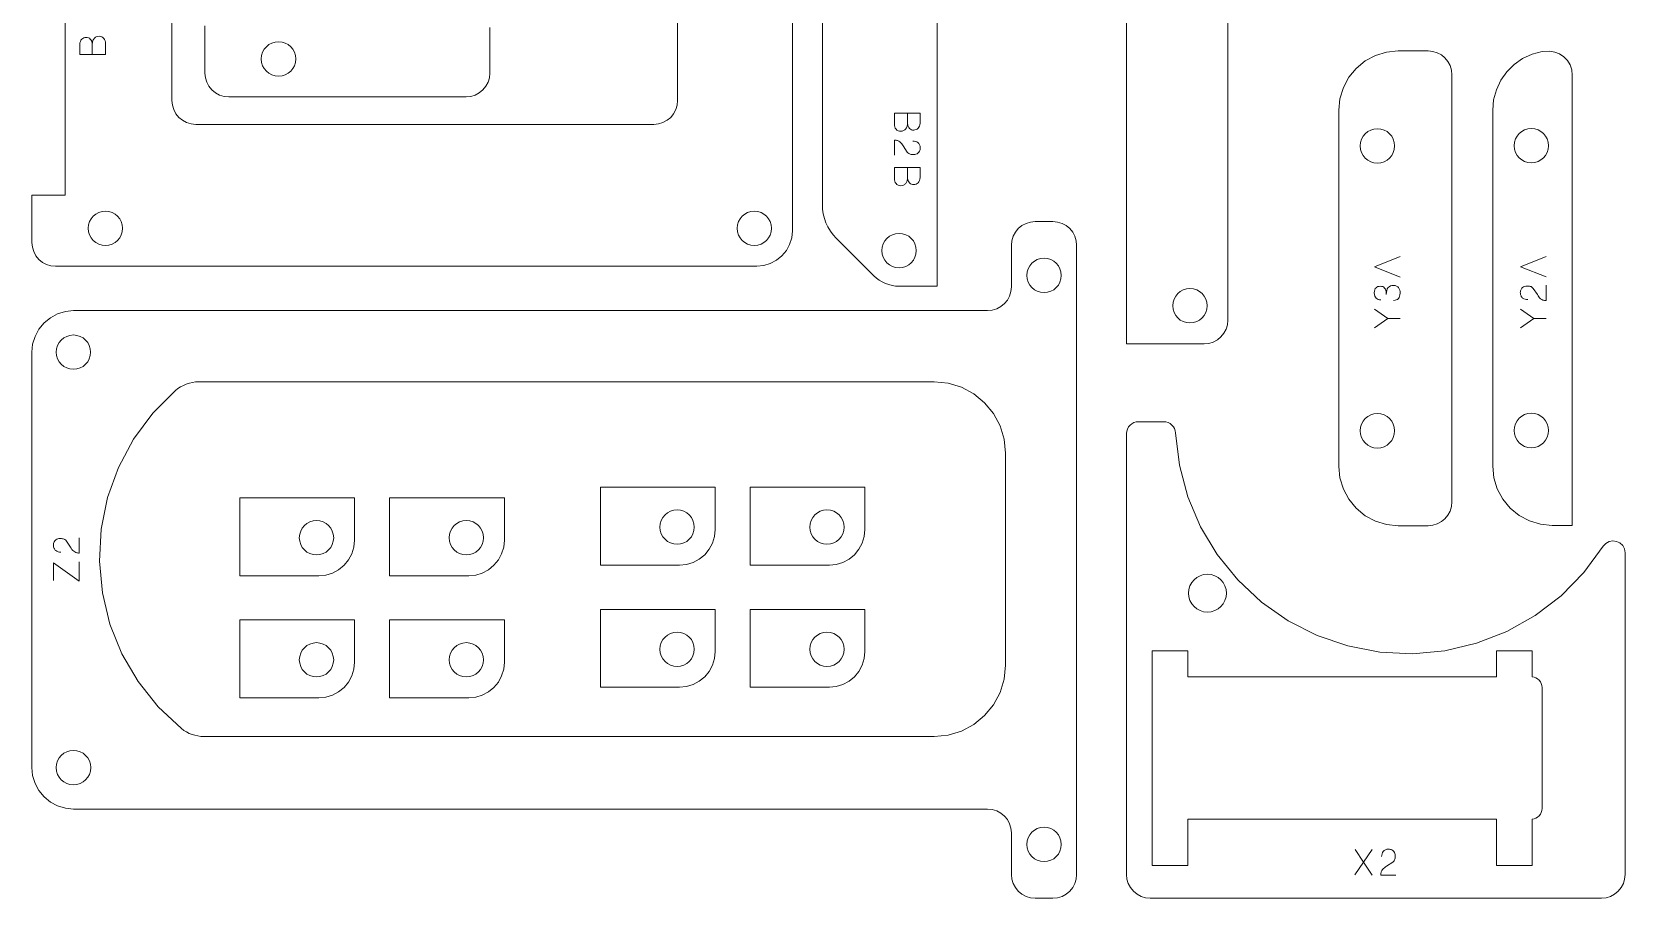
# Model space of a CAD drawing. Header units: millimetres. Extents: x 5061 to 5882, y 1318 to 1611.
# Drawn here: x 5061.2 to 5273.7, y 1320.2 to 1435.8 of the extents above; entities that cross this region are included whole.
import ezdxf

# ---------------------------------------------------------------- set-up
doc = ezdxf.new("R2010")
doc.units = ezdxf.units.MM
doc.layers.add('CORTE', color=1, linetype='Continuous')

msp = doc.modelspace()

# ---------------------------------------------------------------- linework, layer by layer
at = {"layer": 'CORTE', "lineweight": 0}
for points in [[(5162.63, 1512.81), (5162.63, 1409.25), (5162.54, 1408.32), (5162.26, 1407.43), (5161.83, 1406.61), (5161.24, 1405.89), (5160.52, 1405.3), (5159.69, 1404.87), (5158.81, 1404.59), (5157.88, 1404.5), (5064.39, 1404.5), (5063.77, 1404.56), (5063.18, 1404.74), (5062.63, 1405.03), (5062.15, 1405.43), (5061.76, 1405.91), (5061.47, 1406.46), (5061.29, 1407.05), (5061.23, 1407.67), (5061.23, 1414), (5065.65, 1414), (5065.65, 1456.74)], [(5079.9, 1509.65), (5079.9, 1426.61), (5079.96, 1425.99), (5080.14, 1425.4), (5080.44, 1424.85), (5080.83, 1424.37), (5081.31, 1423.98), (5081.86, 1423.68), (5082.45, 1423.5), (5083.07, 1423.44), (5144.17, 1423.44), (5144.79, 1423.5), (5145.38, 1423.68), (5145.93, 1423.98), (5146.41, 1424.37), (5146.8, 1424.85), (5147.09, 1425.4), (5147.27, 1425.99), (5147.33, 1426.61), (5147.33, 1509.65)], [(5220.71, 1473.85), (5220.71, 1397.33), (5220.65, 1396.71), (5220.47, 1396.11), (5220.18, 1395.57), (5219.78, 1395.09), (5219.3, 1394.69), (5218.76, 1394.4), (5218.16, 1394.22), (5217.55, 1394.16), (5207.19, 1394.16), (5207.19, 1478.42)], [(5181.92, 1460.44), (5181.92, 1401.85), (5176.85, 1401.85), (5176.39, 1401.87), (5175.93, 1401.94), (5175.48, 1402.06), (5175.04, 1402.21), (5174.62, 1402.42), (5174.22, 1402.65), (5173.84, 1402.93), (5173.49, 1403.24), (5168.48, 1408.26), (5168.07, 1408.72), (5167.7, 1409.21), (5167.37, 1409.75), (5167.11, 1410.31), (5166.9, 1410.89), (5166.75, 1411.5), (5166.66, 1412.11), (5166.63, 1412.73), (5166.63, 1463.6)], [(5122.3, 1436.36), (5122.3, 1430.27), (5122.24, 1429.65), (5122.05, 1429.06), (5121.76, 1428.51), (5121.37, 1428.03), (5120.89, 1427.63), (5120.34, 1427.34), (5119.75, 1427.16), (5119.13, 1427.1), (5087.47, 1427.1), (5086.85, 1427.16), (5086.25, 1427.34), (5085.71, 1427.63), (5085.23, 1428.03), (5084.84, 1428.51), (5084.54, 1429.06), (5084.36, 1429.65), (5084.3, 1430.27), (5084.3, 1436.6)], [(5176.23, 1421.34), (5176.23, 1419.31), (5176.23, 1421.34)], [(5067.55, 1366.24), (5067.55, 1368.28), (5067.55, 1366.24)]]:
    msp.add_lwpolyline(points, dxfattribs=at)
for points in [[(5067.62, 1434.09), (5067.62, 1432.77), (5071.04, 1432.77), (5071.04, 1434.22), (5071.04, 1432.77), (5067.62, 1432.77)], [(5069.28, 1432.77), (5069.28, 1434.08)], [(5235.5, 1377.81), (5235.5, 1425.31), (5235.65, 1426.85), (5236.1, 1428.34), (5236.83, 1429.71), (5237.82, 1430.9), (5239.02, 1431.89), (5240.38, 1432.62), (5241.87, 1433.07), (5243.41, 1433.23), (5247.41, 1433.23), (5248.03, 1433.17), (5248.62, 1432.98), (5249.17, 1432.69), (5249.65, 1432.3), (5250.05, 1431.82), (5250.34, 1431.27), (5250.52, 1430.67), (5250.58, 1430.06), (5250.58, 1373.07), (5250.52, 1372.45), (5250.34, 1371.85), (5250.05, 1371.31), (5249.65, 1370.83), (5249.17, 1370.44), (5248.62, 1370.14), (5248.03, 1369.96), (5247.41, 1369.9), (5243.41, 1369.9), (5241.87, 1370.05), (5240.38, 1370.5), (5239.02, 1371.23), (5237.82, 1372.22), (5236.83, 1373.42), (5236.1, 1374.79), (5235.65, 1376.27)], [(5266.63, 1430.02), (5266.63, 1369.94), (5263.94, 1369.94), (5262.39, 1370.09), (5260.91, 1370.53), (5259.54, 1371.26), (5258.34, 1372.25), (5257.36, 1373.45), (5256.62, 1374.82), (5256.17, 1376.3), (5256.02, 1377.85), (5256.02, 1425.34), (5256.14, 1426.72), (5256.51, 1428.06), (5257.09, 1429.32), (5257.89, 1430.45), (5258.87, 1431.43), (5260.01, 1432.22), (5261.28, 1432.8), (5262.62, 1433.15), (5263.62, 1433.19), (5264.3, 1433.08), (5264.94, 1432.83), (5265.51, 1432.44), (5265.98, 1431.94), (5266.33, 1431.36), (5266.55, 1430.71)], [(5179.66, 1423.61), (5179.66, 1424.94), (5176.23, 1424.94), (5176.23, 1423.48), (5176.23, 1424.94), (5179.66, 1424.94)], [(5177.99, 1424.94), (5177.99, 1423.62)], [(5177.42, 1420.55), (5177.96, 1419.74)], [(5179.66, 1416.35), (5179.66, 1417.67), (5176.23, 1417.67), (5176.23, 1416.21), (5176.23, 1417.67), (5179.66, 1417.67)], [(5177.99, 1417.67), (5177.99, 1416.36)], [(5200.48, 1407.91), (5200.3, 1408.51), (5200.01, 1409.05), (5199.62, 1409.53), (5199.13, 1409.93), (5198.59, 1410.22), (5198, 1410.4), (5197.38, 1410.46), (5195, 1410.46), (5194.38, 1410.4), (5193.79, 1410.22), (5193.24, 1409.93), (5192.76, 1409.53), (5192.37, 1409.05), (5192.08, 1408.51), (5191.9, 1407.91), (5191.84, 1407.3), (5191.84, 1401.76), (5191.77, 1401.14), (5191.6, 1400.54), (5191.3, 1400), (5190.91, 1399.52), (5190.43, 1399.12), (5189.88, 1398.83), (5189.29, 1398.65), (5188.67, 1398.59), (5066.77, 1398.59), (5065.69, 1398.48), (5064.65, 1398.16), (5063.69, 1397.65), (5062.85, 1396.96), (5062.16, 1396.13), (5061.65, 1395.16), (5061.33, 1394.13), (5061.23, 1393.05), (5061.23, 1337.63), (5061.33, 1336.56), (5061.65, 1335.52), (5062.16, 1334.56), (5062.85, 1333.72), (5063.69, 1333.03), (5064.65, 1332.52), (5065.69, 1332.2), (5066.77, 1332.09), (5188.67, 1332.09), (5189.29, 1332.03), (5189.88, 1331.85), (5190.43, 1331.56), (5190.91, 1331.17), (5191.3, 1330.69), (5191.6, 1330.14), (5191.77, 1329.55), (5191.84, 1328.93), (5191.84, 1323.39), (5191.9, 1322.77), (5192.08, 1322.18), (5192.37, 1321.63), (5192.76, 1321.15), (5193.24, 1320.76), (5193.79, 1320.46), (5194.38, 1320.28), (5195, 1320.22), (5197.38, 1320.22), (5198, 1320.28), (5198.59, 1320.46), (5199.13, 1320.76), (5199.62, 1321.15), (5200.01, 1321.63), (5200.3, 1322.18), (5200.48, 1322.77), (5200.54, 1323.39), (5200.54, 1407.3)], [(5243.67, 1403.07), (5240.25, 1404.43), (5243.67, 1405.79), (5240.25, 1404.43)], [(5259.73, 1404.45), (5263.15, 1405.81), (5259.73, 1404.45), (5263.15, 1403.09)], [(5261.97, 1400.72), (5261.43, 1401.53)], [(5263.15, 1401.97), (5263.15, 1399.93)], [(5242.03, 1397.56), (5240.25, 1398.8), (5242.03, 1397.56), (5240.25, 1396.31), (5242.03, 1397.56), (5243.67, 1397.56)], [(5261.51, 1397.54), (5259.73, 1398.78), (5261.51, 1397.54), (5259.73, 1396.3), (5261.51, 1397.54), (5263.15, 1397.54)], [(5191.04, 1351.28), (5190.86, 1349.43), (5190.32, 1347.65), (5189.45, 1346.01), (5188.26, 1344.57), (5186.82, 1343.39), (5185.18, 1342.51), (5183.4, 1341.97), (5181.55, 1341.78), (5084.17, 1341.78), (5083.77, 1341.8), (5083.37, 1341.85), (5082.97, 1341.94), (5082.59, 1342.06), (5082.21, 1342.2), (5081.86, 1342.39), (5081.51, 1342.6), (5081.19, 1342.83), (5078.06, 1345.76), (5075.39, 1349.1), (5073.23, 1352.8), (5071.64, 1356.77), (5070.63, 1360.93), (5070.24, 1365.19), (5070.48, 1369.46), (5071.33, 1373.66), (5072.78, 1377.68), (5074.8, 1381.45), (5077.35, 1384.89), (5080.37, 1387.93), (5080.7, 1388.19), (5081.05, 1388.42), (5081.43, 1388.62), (5081.82, 1388.79), (5082.23, 1388.92), (5082.64, 1389.01), (5083.06, 1389.07), (5083.48, 1389.09), (5181.55, 1389.09), (5183.4, 1388.9), (5185.18, 1388.36), (5186.82, 1387.49), (5188.26, 1386.31), (5189.45, 1384.87), (5190.32, 1383.22), (5190.86, 1381.44), (5191.04, 1379.59)], [(5207.19, 1382.19), (5207.19, 1323.39), (5207.25, 1322.77), (5207.43, 1322.17), (5207.73, 1321.63), (5208.12, 1321.15), (5208.6, 1320.75), (5209.15, 1320.46), (5209.74, 1320.28), (5210.36, 1320.22), (5270.51, 1320.22), (5271.13, 1320.28), (5271.72, 1320.46), (5272.27, 1320.75), (5272.75, 1321.15), (5273.14, 1321.63), (5273.44, 1322.17), (5273.61, 1322.77), (5273.68, 1323.39), (5273.68, 1366.3), (5273.59, 1366.8), (5273.36, 1367.24), (5272.99, 1367.6), (5272.54, 1367.81), (5272.03, 1367.88), (5271.54, 1367.78), (5271.09, 1367.52), (5270.75, 1367.15), (5268.17, 1363.66), (5265.13, 1360.56), (5261.68, 1357.93), (5257.9, 1355.8), (5253.86, 1354.23), (5249.64, 1353.23), (5245.31, 1352.83), (5240.98, 1353.04), (5236.72, 1353.86), (5232.61, 1355.26), (5228.74, 1357.23), (5225.19, 1359.71), (5222.01, 1362.67), (5219.28, 1366.04), (5217.05, 1369.76), (5215.36, 1373.76), (5214.25, 1377.96), (5213.74, 1382.27), (5213.69, 1382.56), (5213.59, 1382.85), (5213.44, 1383.11), (5213.25, 1383.33), (5213.01, 1383.52), (5212.74, 1383.66), (5212.45, 1383.74), (5212.16, 1383.77), (5208.78, 1383.77), (5208.47, 1383.74), (5208.17, 1383.65), (5207.9, 1383.5), (5207.66, 1383.31), (5207.46, 1383.07), (5207.31, 1382.79), (5207.23, 1382.5)], [(5152.33, 1375.02), (5152.33, 1369.39), (5152.24, 1368.47), (5151.97, 1367.57), (5151.53, 1366.75), (5150.94, 1366.03), (5150.22, 1365.45), (5149.4, 1365), (5148.51, 1364.74), (5147.58, 1364.64), (5137.04, 1364.64), (5137.04, 1375.02)], [(5172.31, 1375.02), (5172.31, 1369.39), (5172.22, 1368.46), (5171.96, 1367.57), (5171.51, 1366.75), (5170.92, 1366.03), (5170.2, 1365.44), (5169.38, 1365), (5168.49, 1364.73), (5167.57, 1364.64), (5157.02, 1364.64), (5157.02, 1375.02)], [(5104.24, 1373.61), (5104.24, 1367.98), (5104.15, 1367.05), (5103.89, 1366.16), (5103.45, 1365.34), (5102.85, 1364.62), (5102.13, 1364.03), (5101.31, 1363.59), (5100.42, 1363.32), (5099.5, 1363.23), (5088.95, 1363.23), (5088.95, 1373.61)], [(5124.23, 1373.61), (5124.23, 1367.98), (5124.14, 1367.05), (5123.87, 1366.16), (5123.43, 1365.34), (5122.83, 1364.62), (5122.12, 1364.03), (5121.29, 1363.59), (5120.41, 1363.32), (5119.48, 1363.23), (5108.93, 1363.23), (5108.93, 1373.61)], [(5066.37, 1367.04), (5065.83, 1367.85)], [(5064.13, 1364.95), (5067.55, 1362.5), (5067.55, 1365.1), (5067.55, 1362.5), (5064.13, 1364.95), (5064.13, 1362.59)], [(5152.33, 1358.74), (5152.33, 1353.1), (5152.24, 1352.18), (5151.97, 1351.29), (5151.53, 1350.47), (5150.94, 1349.75), (5150.22, 1349.15), (5149.4, 1348.71), (5148.51, 1348.44), (5147.58, 1348.36), (5137.04, 1348.36), (5137.04, 1358.74)], [(5172.31, 1358.74), (5172.31, 1353.11), (5172.22, 1352.18), (5171.96, 1351.29), (5171.51, 1350.47), (5170.92, 1349.75), (5170.2, 1349.16), (5169.38, 1348.72), (5168.49, 1348.45), (5167.57, 1348.36), (5157.02, 1348.36), (5157.02, 1358.74)], [(5104.24, 1357.33), (5104.24, 1351.69), (5104.15, 1350.76), (5103.89, 1349.88), (5103.45, 1349.05), (5102.85, 1348.33), (5102.13, 1347.74), (5101.31, 1347.3), (5100.42, 1347.03), (5099.5, 1346.94), (5088.95, 1346.94), (5088.95, 1357.33)], [(5124.23, 1357.33), (5124.23, 1351.7), (5124.14, 1350.77), (5123.87, 1349.88), (5123.43, 1349.05), (5122.83, 1348.33), (5122.12, 1347.75), (5121.29, 1347.31), (5120.41, 1347.04), (5119.48, 1346.94), (5108.93, 1346.94), (5108.93, 1357.33)], [(5210.61, 1324.56), (5210.61, 1353.19), (5215.36, 1353.19), (5215.36, 1349.75), (5256.52, 1349.75), (5256.52, 1353.19), (5261.27, 1353.19), (5261.27, 1349.74), (5261.53, 1349.7), (5261.78, 1349.61), (5262.01, 1349.47), (5262.21, 1349.29), (5262.38, 1349.08), (5262.49, 1348.84), (5262.57, 1348.58), (5262.59, 1348.32), (5262.59, 1332.17), (5262.57, 1331.91), (5262.49, 1331.65), (5262.38, 1331.42), (5262.21, 1331.2), (5262.01, 1331.03), (5261.78, 1330.89), (5261.53, 1330.8), (5261.27, 1330.75), (5261.27, 1324.56), (5256.52, 1324.56), (5256.52, 1330.75), (5215.36, 1330.75), (5215.36, 1324.56)], [(5237.65, 1323.32), (5238.8, 1325.02), (5237.67, 1326.73), (5238.8, 1325.02), (5239.95, 1326.73), (5238.8, 1325.02), (5239.95, 1323.3), (5238.8, 1325.02)], [(5241.87, 1324.48), (5242.69, 1325.02)], [(5243.12, 1323.3), (5241.08, 1323.3)]]:
    msp.add_lwpolyline(points, close=True, dxfattribs=at)
for points in [[(5069.02, 1434.82, 0.109488), (5068.76, 1434.98, 0.092716), (5068.45, 1435.03, 0.075782), (5068.15, 1434.96, 0.106881), (5067.88, 1434.79, -0.106881), (5068.15, 1434.96, -0.075782), (5068.45, 1435.03, -0.092716), (5068.76, 1434.98, -0.109488)], [(5069.81, 1435.1, 0.103959), (5069.52, 1434.88, -0.103959)], [(5071.04, 1434.22, 0.083176), (5070.98, 1434.6, 0.098853), (5070.81, 1434.91, 0.105122), (5070.54, 1435.12, -0.105122), (5070.81, 1434.91, -0.098853), (5070.98, 1434.6, -0.083176)], [(5176.23, 1423.48, 0.082829), (5176.29, 1423.1, 0.096183), (5176.46, 1422.79, 0.105217), (5176.73, 1422.59, -0.105217), (5176.46, 1422.79, -0.096183), (5176.29, 1423.1, -0.082829)], [(5177.46, 1422.6, 0.105581), (5177.75, 1422.83, -0.105581)], [(5178.25, 1422.89, 0.108468), (5178.52, 1422.72, 0.092694), (5178.82, 1422.67, 0.075782), (5179.13, 1422.74, 0.106881), (5179.39, 1422.91, -0.106881), (5179.13, 1422.74, -0.075782), (5178.82, 1422.67, -0.092694), (5178.52, 1422.72, -0.108468)], [(5176.98, 1421.09, -0.067005), (5177.22, 1420.84, -0.009335), (5177.42, 1420.55, 0.009335), (5177.22, 1420.84, 0.067005), (5176.98, 1421.09, 0.079498), (5176.67, 1421.27, -0.079498)], [(5178.15, 1419.54, 0.075192), (5178.36, 1419.45, 0.057831), (5178.6, 1419.41, 0.010364), (5178.84, 1419.41, -0.010364), (5178.6, 1419.41, -0.057831), (5178.36, 1419.45, -0.075192)], [(5179.37, 1421, 0.099206), (5179.06, 1421.16, 0.067674), (5178.71, 1421.21, -0.067674), (5179.06, 1421.16, -0.099206)], [(5179.11, 1419.45, 0.095191), (5179.38, 1419.59, -0.095191)], [(5176.23, 1416.21, 0.083474), (5176.29, 1415.84, 0.096034), (5176.46, 1415.53, 0.106194), (5176.73, 1415.32, -0.106194), (5176.46, 1415.53, -0.096034), (5176.29, 1415.84, -0.083474)], [(5177.46, 1415.33, 0.105473), (5177.75, 1415.56, -0.105473)], [(5178.25, 1415.62, 0.110626), (5178.52, 1415.45, 0.092694), (5178.82, 1415.41, 0.075747), (5179.13, 1415.47, 0.106881), (5179.39, 1415.65, -0.106881), (5179.13, 1415.47, -0.075747), (5178.82, 1415.41, -0.092694), (5178.52, 1415.45, -0.110626)], [(5241.36, 1401.79, 0.089301), (5241.04, 1401.84, 0.077528), (5240.72, 1401.79, 0.108698), (5240.46, 1401.64, -0.108698), (5240.72, 1401.79, -0.077528), (5241.04, 1401.84, -0.089301)], [(5240.49, 1400.25, 0.108405), (5240.76, 1400.07, 0.091652), (5241.09, 1400.01, -0.091652), (5240.76, 1400.07, -0.108405)], [(5243.16, 1400.01, 0.115484), (5243.44, 1400.21, -0.115484)], [(5243.47, 1401.66, 0.123722), (5243.2, 1401.87, -0.123722)], [(5243.67, 1400.92, 0.064201), (5243.62, 1401.34, -0.064201)], [(5260.28, 1401.82, 0.09279), (5260, 1401.68, -0.09279)], [(5260.01, 1400.27, 0.101371), (5260.33, 1400.11, 0.06878), (5260.68, 1400.06, -0.06878), (5260.33, 1400.11, -0.101371)], [(5261.24, 1401.73, 0.073492), (5261.02, 1401.83, 0.059589), (5260.79, 1401.86, 0.008608), (5260.55, 1401.87, -0.008608), (5260.79, 1401.86, -0.059589), (5261.02, 1401.83, -0.073492)], [(5262.4, 1400.18, -0.066026), (5262.17, 1400.43, -0.008736), (5261.97, 1400.72, 0.008736), (5262.17, 1400.43, 0.066026), (5262.4, 1400.18, 0.08051), (5262.71, 1400, -0.08051)], [(5065.64, 1368.04, 0.076597), (5065.42, 1368.14, 0.054362), (5065.18, 1368.18, 0.010338), (5064.94, 1368.18, -0.010338), (5065.18, 1368.18, -0.054362), (5065.42, 1368.14, -0.076597)], [(5064.68, 1368.14, 0.095398), (5064.4, 1368, -0.095398)], [(5064.41, 1366.59, 0.100321), (5064.72, 1366.43, 0.069948), (5065.08, 1366.38, -0.069948), (5064.72, 1366.43, -0.100321)], [(5066.57, 1366.74, -0.009335), (5066.37, 1367.04, 0.009335), (5066.57, 1366.74, 0.065404), (5066.8, 1366.5, -0.065404)], [(5241.71, 1326.67, 0.113433), (5241.43, 1326.44, 0.098667), (5241.26, 1326.13, 0.068975), (5241.21, 1325.78, -0.068975), (5241.26, 1326.13, -0.098667), (5241.43, 1326.44, -0.113433)], [(5242.98, 1326.17, 0.094196), (5242.83, 1326.45, -0.094196)], [(5242.88, 1325.21, 0.072112), (5242.98, 1325.43, 0.055711), (5243.01, 1325.67, 0.010388), (5243.02, 1325.91, -0.010388), (5243.01, 1325.67, -0.055711), (5242.98, 1325.43, -0.072112)], [(5241.33, 1324.05, -0.06775), (5241.58, 1324.28, -0.008682), (5241.87, 1324.48, 0.008682), (5241.58, 1324.28, 0.06775), (5241.33, 1324.05, 0.081681), (5241.16, 1323.74, -0.081681)]]:
    msp.add_lwpolyline(points, format="xyb", close=True, dxfattribs=at)
for centre, radius in [((5094.12, 1432.16), 2.3), ((5240.64, 1420.56), 2.3), ((5261.17, 1420.59), 2.3), ((5071.04, 1409.57), 2.29), ((5157.56, 1409.57), 2.3), ((5176.86, 1406.6), 2.3), ((5196.19, 1403.29), 2.3), ((5215.65, 1399.24), 2.3), ((5066.77, 1393.05), 2.29), ((5240.64, 1382.56), 2.3), ((5261.17, 1382.6), 2.3), ((5099.18, 1368.29), 2.29), ((5119.16, 1368.29), 2.29), ((5147.27, 1369.71), 2.29), ((5167.25, 1369.71), 2.29), ((5217.98, 1360.9), 2.53), ((5147.27, 1353.42), 2.29), ((5167.25, 1353.42), 2.29), ((5099.18, 1352.01), 2.29), ((5119.16, 1352.01), 2.29), ((5066.77, 1337.63), 2.3), ((5196.19, 1327.39), 2.3)]:
    msp.add_circle(centre, radius, dxfattribs=at)
for points in [[(5067.69, 1434.5), (5067.64, 1434.39), (5067.62, 1434.25), (5067.62, 1434.09)], [(5067.62, 1434.09), (5067.62, 1434.25), (5067.64, 1434.39), (5067.69, 1434.5)], [(5067.88, 1434.79), (5067.8, 1434.71), (5067.74, 1434.62), (5067.69, 1434.5)], [(5067.69, 1434.5), (5067.74, 1434.62), (5067.8, 1434.71), (5067.88, 1434.79)], [(5069.21, 1434.52), (5069.16, 1434.64), (5069.1, 1434.74), (5069.02, 1434.82)], [(5069.02, 1434.82), (5069.1, 1434.74), (5069.16, 1434.64), (5069.21, 1434.52)], [(5069.28, 1434.08), (5069.28, 1434.25), (5069.25, 1434.4), (5069.21, 1434.52)], [(5069.21, 1434.52), (5069.25, 1434.4), (5069.28, 1434.25), (5069.28, 1434.08)], [(5069.34, 1434.53), (5069.3, 1434.39), (5069.28, 1434.24), (5069.28, 1434.08)], [(5069.28, 1434.08), (5069.28, 1434.24), (5069.3, 1434.39), (5069.34, 1434.53)], [(5069.52, 1434.88), (5069.45, 1434.78), (5069.38, 1434.66), (5069.34, 1434.53)], [(5069.34, 1434.53), (5069.38, 1434.66), (5069.45, 1434.78), (5069.52, 1434.88)], [(5070.18, 1435.19), (5070.04, 1435.19), (5069.92, 1435.16), (5069.81, 1435.1)], [(5069.81, 1435.1), (5069.92, 1435.16), (5070.04, 1435.19), (5070.18, 1435.19)], [(5070.54, 1435.12), (5070.43, 1435.17), (5070.31, 1435.19), (5070.18, 1435.19)], [(5070.18, 1435.19), (5070.31, 1435.19), (5070.43, 1435.17), (5070.54, 1435.12)], [(5177.93, 1423.18), (5177.97, 1423.31), (5177.99, 1423.46), (5177.99, 1423.62)], [(5177.99, 1423.62), (5177.99, 1423.46), (5177.97, 1423.31), (5177.93, 1423.18)], [(5177.99, 1423.62), (5177.99, 1423.45), (5178.02, 1423.31), (5178.07, 1423.18)], [(5178.07, 1423.18), (5178.02, 1423.31), (5177.99, 1423.45), (5177.99, 1423.62)], [(5179.58, 1423.2), (5179.63, 1423.32), (5179.66, 1423.46), (5179.66, 1423.61)], [(5179.66, 1423.61), (5179.66, 1423.46), (5179.63, 1423.32), (5179.58, 1423.2)], [(5176.23, 1421.34), (5176.41, 1421.34), (5176.55, 1421.32), (5176.67, 1421.27)], [(5176.67, 1421.27), (5176.55, 1421.32), (5176.41, 1421.34), (5176.23, 1421.34)], [(5176.73, 1422.59), (5176.84, 1422.54), (5176.96, 1422.51), (5177.1, 1422.51)], [(5177.1, 1422.51), (5176.96, 1422.51), (5176.84, 1422.54), (5176.73, 1422.59)], [(5177.1, 1422.51), (5177.23, 1422.52), (5177.36, 1422.54), (5177.46, 1422.6)], [(5177.46, 1422.6), (5177.36, 1422.54), (5177.23, 1422.52), (5177.1, 1422.51)], [(5177.75, 1422.83), (5177.83, 1422.93), (5177.89, 1423.04), (5177.93, 1423.18)], [(5177.93, 1423.18), (5177.89, 1423.04), (5177.83, 1422.93), (5177.75, 1422.83)], [(5178.07, 1423.18), (5178.11, 1423.06), (5178.18, 1422.96), (5178.25, 1422.89)], [(5178.25, 1422.89), (5178.18, 1422.96), (5178.11, 1423.06), (5178.07, 1423.18)], [(5179.39, 1422.91), (5179.47, 1422.99), (5179.53, 1423.09), (5179.58, 1423.2)], [(5179.58, 1423.2), (5179.53, 1423.09), (5179.47, 1422.99), (5179.39, 1422.91)], [(5177.96, 1419.74), (5178.01, 1419.65), (5178.08, 1419.59), (5178.15, 1419.54)], [(5178.15, 1419.54), (5178.08, 1419.59), (5178.01, 1419.65), (5177.96, 1419.74)], [(5178.84, 1419.41), (5178.92, 1419.41), (5179.01, 1419.42), (5179.11, 1419.45)], [(5179.11, 1419.45), (5179.01, 1419.42), (5178.92, 1419.41), (5178.84, 1419.41)], [(5179.6, 1420.71), (5179.54, 1420.83), (5179.47, 1420.93), (5179.37, 1421)], [(5179.37, 1421), (5179.47, 1420.93), (5179.54, 1420.83), (5179.6, 1420.71)], [(5179.38, 1419.59), (5179.47, 1419.66), (5179.54, 1419.75), (5179.6, 1419.86)], [(5179.6, 1419.86), (5179.54, 1419.75), (5179.47, 1419.66), (5179.38, 1419.59)], [(5179.68, 1420.28), (5179.68, 1420.45), (5179.66, 1420.6), (5179.6, 1420.71)], [(5179.6, 1420.71), (5179.66, 1420.6), (5179.68, 1420.45), (5179.68, 1420.28)], [(5179.6, 1419.86), (5179.66, 1419.97), (5179.68, 1420.11), (5179.68, 1420.28)], [(5179.68, 1420.28), (5179.68, 1420.11), (5179.66, 1419.97), (5179.6, 1419.86)], [(5176.73, 1415.32), (5176.84, 1415.27), (5176.96, 1415.25), (5177.1, 1415.25)], [(5177.1, 1415.25), (5176.96, 1415.25), (5176.84, 1415.27), (5176.73, 1415.32)], [(5177.1, 1415.25), (5177.23, 1415.25), (5177.36, 1415.28), (5177.46, 1415.33)], [(5177.46, 1415.33), (5177.36, 1415.28), (5177.23, 1415.25), (5177.1, 1415.25)], [(5177.75, 1415.56), (5177.83, 1415.66), (5177.89, 1415.77), (5177.93, 1415.91)], [(5177.93, 1415.91), (5177.89, 1415.77), (5177.83, 1415.66), (5177.75, 1415.56)], [(5177.93, 1415.91), (5177.97, 1416.05), (5177.99, 1416.2), (5177.99, 1416.36)], [(5177.99, 1416.36), (5177.99, 1416.2), (5177.97, 1416.05), (5177.93, 1415.91)], [(5177.99, 1416.36), (5177.99, 1416.19), (5178.02, 1416.04), (5178.07, 1415.92)], [(5178.07, 1415.92), (5178.02, 1416.04), (5177.99, 1416.19), (5177.99, 1416.36)], [(5178.07, 1415.92), (5178.11, 1415.8), (5178.18, 1415.7), (5178.25, 1415.62)], [(5178.25, 1415.62), (5178.18, 1415.7), (5178.11, 1415.8), (5178.07, 1415.92)], [(5179.39, 1415.65), (5179.47, 1415.73), (5179.53, 1415.82), (5179.58, 1415.94)], [(5179.58, 1415.94), (5179.53, 1415.82), (5179.47, 1415.73), (5179.39, 1415.65)], [(5179.58, 1415.94), (5179.63, 1416.05), (5179.66, 1416.19), (5179.66, 1416.35)], [(5179.66, 1416.35), (5179.66, 1416.19), (5179.63, 1416.05), (5179.58, 1415.94)], [(5240.29, 1401.37), (5240.25, 1401.26), (5240.23, 1401.12), (5240.23, 1400.96)], [(5240.23, 1400.96), (5240.23, 1401.12), (5240.25, 1401.26), (5240.29, 1401.37)], [(5240.23, 1400.96), (5240.23, 1400.8), (5240.25, 1400.66), (5240.3, 1400.54)], [(5240.3, 1400.54), (5240.25, 1400.66), (5240.23, 1400.8), (5240.23, 1400.96)], [(5240.46, 1401.64), (5240.39, 1401.58), (5240.33, 1401.48), (5240.29, 1401.37)], [(5240.29, 1401.37), (5240.33, 1401.48), (5240.39, 1401.58), (5240.46, 1401.64)], [(5240.3, 1400.54), (5240.35, 1400.42), (5240.41, 1400.32), (5240.49, 1400.25)], [(5240.49, 1400.25), (5240.41, 1400.32), (5240.35, 1400.42), (5240.3, 1400.54)], [(5241.61, 1401.6), (5241.54, 1401.69), (5241.45, 1401.75), (5241.36, 1401.79)], [(5241.36, 1401.79), (5241.45, 1401.75), (5241.54, 1401.69), (5241.61, 1401.6)], [(5241.77, 1401.27), (5241.74, 1401.41), (5241.68, 1401.52), (5241.61, 1401.6)], [(5241.61, 1401.6), (5241.68, 1401.52), (5241.74, 1401.41), (5241.77, 1401.27)], [(5241.83, 1400.75), (5241.83, 1400.96), (5241.81, 1401.13), (5241.77, 1401.27)], [(5241.77, 1401.27), (5241.81, 1401.13), (5241.83, 1400.96), (5241.83, 1400.75)], [(5242.07, 1401.66), (5241.91, 1401.47), (5241.83, 1401.17), (5241.83, 1400.75)], [(5241.83, 1400.75), (5241.83, 1401.17), (5241.91, 1401.47), (5242.07, 1401.66)], [(5242.79, 1401.95), (5242.48, 1401.95), (5242.24, 1401.85), (5242.07, 1401.66)], [(5242.07, 1401.66), (5242.24, 1401.85), (5242.48, 1401.95), (5242.79, 1401.95)], [(5243.2, 1401.87), (5243.09, 1401.92), (5242.95, 1401.95), (5242.79, 1401.95)], [(5242.79, 1401.95), (5242.95, 1401.95), (5243.09, 1401.92), (5243.2, 1401.87)], [(5243.44, 1400.21), (5243.51, 1400.29), (5243.57, 1400.4), (5243.61, 1400.52)], [(5243.61, 1400.52), (5243.57, 1400.4), (5243.51, 1400.29), (5243.44, 1400.21)], [(5243.62, 1401.34), (5243.59, 1401.46), (5243.54, 1401.57), (5243.47, 1401.66)], [(5243.47, 1401.66), (5243.54, 1401.57), (5243.59, 1401.46), (5243.62, 1401.34)], [(5243.61, 1400.52), (5243.65, 1400.63), (5243.67, 1400.77), (5243.67, 1400.92)], [(5243.67, 1400.92), (5243.67, 1400.77), (5243.65, 1400.63), (5243.61, 1400.52)], [(5259.79, 1401.41), (5259.73, 1401.3), (5259.7, 1401.16), (5259.7, 1400.99)], [(5259.7, 1400.99), (5259.7, 1401.16), (5259.73, 1401.3), (5259.79, 1401.41)], [(5259.7, 1400.99), (5259.7, 1400.82), (5259.73, 1400.68), (5259.79, 1400.56)], [(5259.79, 1400.56), (5259.73, 1400.68), (5259.7, 1400.82), (5259.7, 1400.99)], [(5260, 1401.68), (5259.92, 1401.61), (5259.85, 1401.53), (5259.79, 1401.41)], [(5259.79, 1401.41), (5259.85, 1401.53), (5259.92, 1401.61), (5260, 1401.68)], [(5259.79, 1400.56), (5259.84, 1400.44), (5259.92, 1400.35), (5260.01, 1400.27)], [(5260.01, 1400.27), (5259.92, 1400.35), (5259.84, 1400.44), (5259.79, 1400.56)], [(5260.55, 1401.87), (5260.47, 1401.87), (5260.38, 1401.85), (5260.28, 1401.82)], [(5260.28, 1401.82), (5260.38, 1401.85), (5260.47, 1401.87), (5260.55, 1401.87)], [(5261.43, 1401.53), (5261.37, 1401.62), (5261.31, 1401.68), (5261.24, 1401.73)], [(5261.24, 1401.73), (5261.31, 1401.68), (5261.37, 1401.62), (5261.43, 1401.53)], [(5242.81, 1399.95), (5242.94, 1399.95), (5243.06, 1399.97), (5243.16, 1400.01)], [(5243.16, 1400.01), (5243.06, 1399.97), (5242.94, 1399.95), (5242.81, 1399.95)], [(5263.15, 1399.93), (5262.98, 1399.93), (5262.83, 1399.96), (5262.71, 1400)], [(5262.71, 1400), (5262.83, 1399.96), (5262.98, 1399.93), (5263.15, 1399.93)], [(5064.94, 1368.18), (5064.86, 1368.18), (5064.77, 1368.17), (5064.68, 1368.14)], [(5064.68, 1368.14), (5064.77, 1368.17), (5064.86, 1368.18), (5064.94, 1368.18)], [(5064.19, 1367.73), (5064.13, 1367.62), (5064.1, 1367.48), (5064.1, 1367.31)], [(5064.1, 1367.31), (5064.1, 1367.48), (5064.13, 1367.62), (5064.19, 1367.73)], [(5064.1, 1367.31), (5064.1, 1367.14), (5064.13, 1366.99), (5064.18, 1366.88)], [(5064.18, 1366.88), (5064.13, 1366.99), (5064.1, 1367.14), (5064.1, 1367.31)], [(5064.18, 1366.88), (5064.24, 1366.76), (5064.32, 1366.66), (5064.41, 1366.59)], [(5064.41, 1366.59), (5064.32, 1366.66), (5064.24, 1366.76), (5064.18, 1366.88)], [(5064.4, 1368), (5064.32, 1367.93), (5064.24, 1367.84), (5064.19, 1367.73)], [(5064.19, 1367.73), (5064.24, 1367.84), (5064.32, 1367.93), (5064.4, 1368)], [(5065.83, 1367.85), (5065.77, 1367.93), (5065.71, 1368), (5065.64, 1368.04)], [(5065.64, 1368.04), (5065.71, 1368), (5065.77, 1367.93), (5065.83, 1367.85)], [(5067.11, 1366.32), (5066.99, 1366.36), (5066.89, 1366.42), (5066.8, 1366.5)], [(5066.8, 1366.5), (5066.89, 1366.42), (5066.99, 1366.36), (5067.11, 1366.32)], [(5067.55, 1366.24), (5067.38, 1366.25), (5067.23, 1366.27), (5067.11, 1366.32)], [(5067.11, 1366.32), (5067.23, 1366.27), (5067.38, 1366.25), (5067.55, 1366.24)], [(5242.15, 1326.75), (5241.97, 1326.75), (5241.83, 1326.73), (5241.71, 1326.67)], [(5241.71, 1326.67), (5241.83, 1326.73), (5241.97, 1326.75), (5242.15, 1326.75)], [(5242.57, 1326.66), (5242.45, 1326.72), (5242.31, 1326.75), (5242.15, 1326.75)], [(5242.15, 1326.75), (5242.31, 1326.75), (5242.45, 1326.72), (5242.57, 1326.66)], [(5242.83, 1326.45), (5242.77, 1326.53), (5242.68, 1326.61), (5242.57, 1326.66)], [(5242.57, 1326.66), (5242.68, 1326.61), (5242.77, 1326.53), (5242.83, 1326.45)], [(5243.02, 1325.91), (5243.02, 1325.99), (5243.01, 1326.08), (5242.98, 1326.17)], [(5242.98, 1326.17), (5243.01, 1326.08), (5243.02, 1325.99), (5243.02, 1325.91)], [(5241.08, 1323.3), (5241.08, 1323.47), (5241.11, 1323.62), (5241.16, 1323.74)], [(5241.16, 1323.74), (5241.11, 1323.62), (5241.08, 1323.47), (5241.08, 1323.3)], [(5242.69, 1325.02), (5242.77, 1325.08), (5242.84, 1325.14), (5242.88, 1325.21)], [(5242.88, 1325.21), (5242.84, 1325.14), (5242.77, 1325.08), (5242.69, 1325.02)]]:
    msp.add_open_spline(points, degree=3, dxfattribs=at)

doc.saveas('drawing.dxf')
